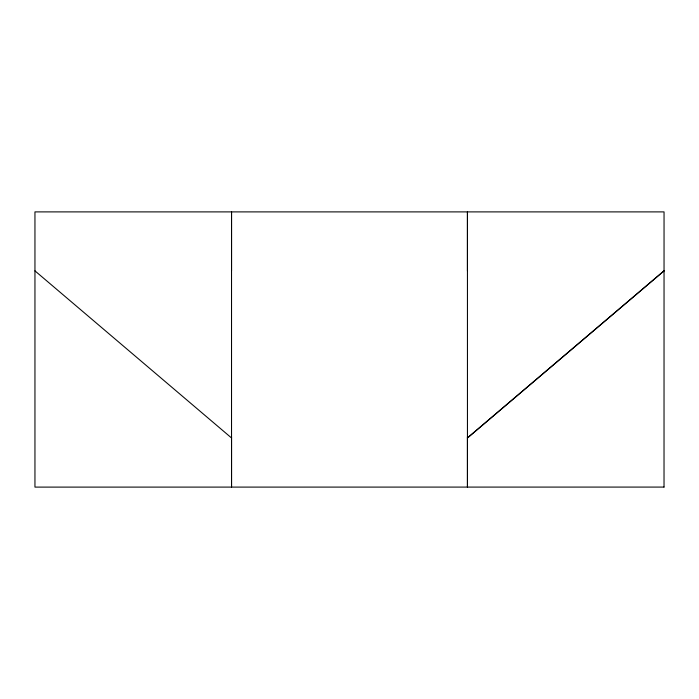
<?xml version="1.0" encoding="UTF-8"?>
<svg xmlns="http://www.w3.org/2000/svg" width="699" height="699" viewBox="0 0 699 699"><rect width="100%" height="100%" fill="white"/><g stroke="black" fill="none" stroke-linecap="round" stroke-linejoin="round"><path stroke-width="1.05" d="M231.535 436.875L231.535 487.107L231.535 211.893L231.535 270.863M467.439 436.823L467.448 487.107L467.439 211.893L467.439 270.863M664.024 487.054L664.05 211.893L34.95 211.893L34.95 487.107L664.024 487.081M34.95 270.863L231.535 437.967M664.024 270.863L467.439 437.95L664.024 270.863"/></g></svg>
